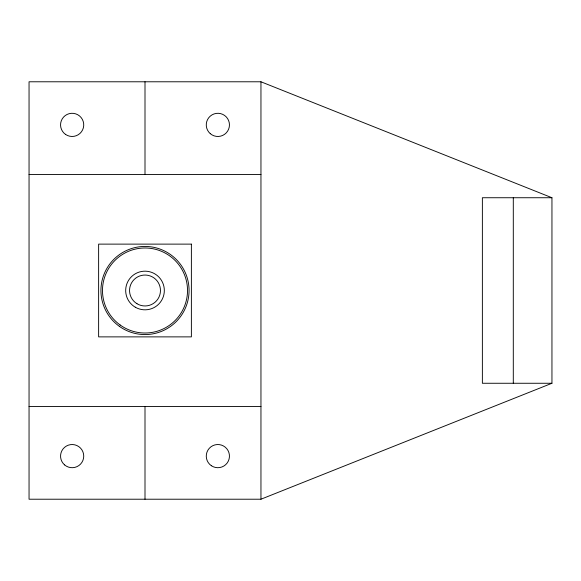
<?xml version="1.0" encoding="UTF-8"?>
<svg xmlns="http://www.w3.org/2000/svg" width="581" height="581" viewBox="0 0 581 581"><rect width="100%" height="100%" fill="white"/><g stroke="black" fill="none" stroke-linecap="round" stroke-linejoin="round"><path stroke-width="0.87" d="M260.956 499.217L551.95 383.264L551.95 197.736L260.956 81.783L29.05 81.783L29.05 499.217L260.956 499.217L260.956 81.783M29.05 174.547L260.956 174.547M551.95 197.736L482.375 197.736L482.375 383.264L551.95 383.264M29.05 406.453L260.956 406.453M513.299 197.736L513.299 383.264M145.003 81.783L145.003 174.547M145.003 406.453L145.003 499.217M191.381 244.122L98.625 244.122L98.625 336.878L191.381 336.878L191.381 244.122M136.956 303.703A15.462 15.462 0 0 0 160.458 290.863A15.462 15.462 0 0 0 137.595 276.934A15.462 15.462 0 0 0 136.956 303.703M135.337 307.233A19.326 19.326 0 0 0 164.329 290.5A19.326 19.326 0 0 0 135.337 273.767A19.326 19.326 0 0 0 135.337 307.233M120.129 324.982A42.515 42.515 0 0 0 187.3 294.799A42.515 42.515 0 0 0 127.58 251.718A42.515 42.515 0 0 0 120.129 324.982M119.337 326.319A44.062 44.062 0 0 0 188.854 294.821A44.062 44.062 0 0 0 126.818 250.367A44.062 44.062 0 0 0 119.337 326.319M65.631 134.472A11.598 11.598 0 0 0 83.708 125.728A11.598 11.598 0 0 0 67.098 114.442A11.598 11.598 0 0 0 65.631 134.472M210.278 133.659A11.598 11.598 0 0 0 229.248 127.057A11.598 11.598 0 0 0 214.048 113.934A11.598 11.598 0 0 0 210.278 133.659M64.571 464.894A11.598 11.598 0 0 0 83.533 458.293A11.598 11.598 0 0 0 68.333 445.169A11.598 11.598 0 0 0 64.571 464.894M211.346 465.708A11.598 11.598 0 0 0 229.422 456.964A11.598 11.598 0 0 0 212.813 445.678A11.598 11.598 0 0 0 211.346 465.708"/></g></svg>
